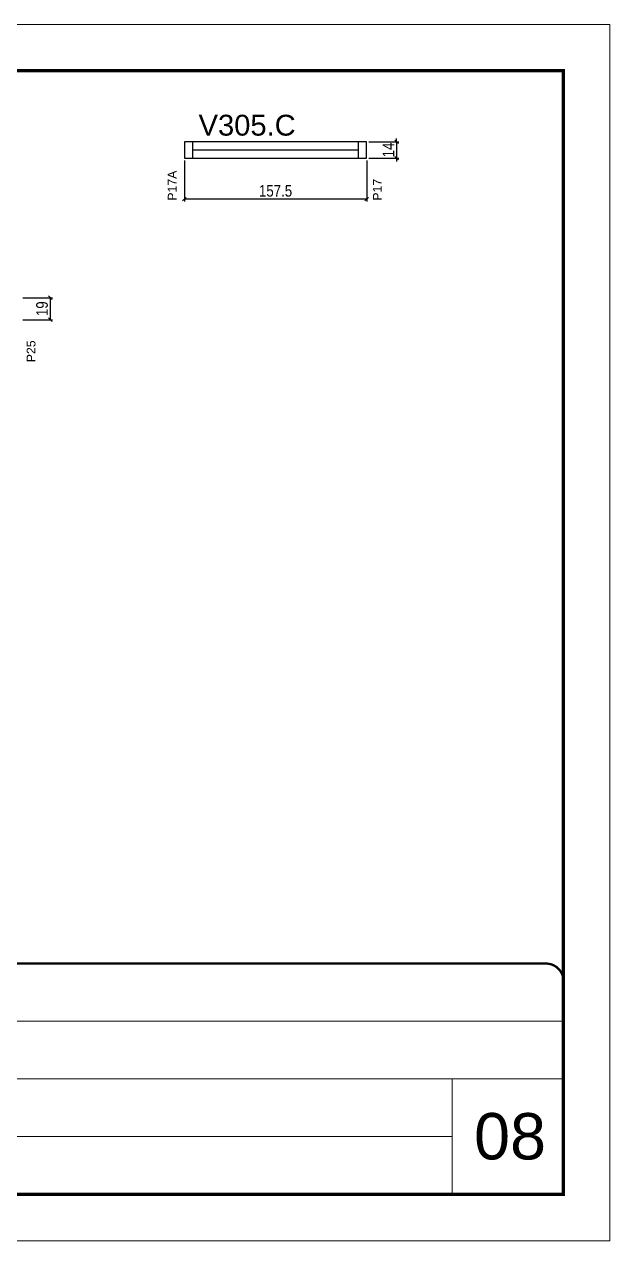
# Model space of a CAD drawing. Extents: x -3394 to 16474, y 3662 to 14397.
# Drawn here: x 10007 to 10512, y 12198 to 13248 of the extents above; entities that cross this region are included whole.
import ezdxf

# ---------------------------------------------------------------- set-up
doc = ezdxf.new("R2010")
doc.units = 0
doc.linetypes.add('CONTINUO', pattern=[0])
doc.linetypes.add('DASHED', pattern=[0.75, 0.5, -0.25])
doc.layers.get('0').update_dxf_attribs({"linetype": 'CONTINUOUS'})
doc.layers.get('Defpoints').update_dxf_attribs({"linetype": 'CONTINUOUS'})
for name, color, linetype, lineweight in [('CARIMBO', 255, 'CONTINUOUS', 9), ('Folhas', 255, 'CONTINUOUS', 9), ('SARRAFO DE PRESSAO', 251, 'DASHED', 9)]:
    doc.layers.add(name, color=color, linetype=linetype, lineweight=lineweight)
for name, color, linetype in [('COTA', 241, 'CONTINUOUS'), ('NOMENCLATURA', 7, 'CONTINUOUS'), ('Painéis', 200, 'CONTINUOUS'), ('SARR_2.2x7', 40, 'CONTINUOUS'), ('SARR_EDITAR', 141, 'CONTINUOUS')]:
    doc.layers.add(name, color=color, linetype=linetype)
doc.styles.add('ARIAL', font='arial.ttf')
doc.styles.add('COTA TECNICA', font='techl___.ttf', dxfattribs={"height": 10})
doc.dimstyles.new('PAINEL', dxfattribs={"dimtxt": 10, "dimasz": 3, "dimexe": 3, "dimexo": 3, "dimgap": 3, "dimtad": 1, "dimdec": 1, "dimzin": 12, "dimdsep": 46, "dimtxsty": 'COTA TECNICA', "dimblk1": 'OBLIQUE', "dimblk2": 'OBLIQUE', "dimsah": 1, "dimcen": 0.9, "dimclrd": 4, "dimclre": 4, "dimclrt": 240, "dimadec": 1, "dimazin": 3, "dimtfac": 1, "dimtdec": 1, "dimtmove": 0, "dimatfit": 3, "dimfxl": 1, "dimtolj": 1, "dimtzin": 12, "dimarcsym": 0})

# ---------------------------------------------------------------- blocks, each defined once
blk = doc.blocks.new('9999999999')
at = {"color": 30, "linetype": 'CONTINUO'}
for p, q in [((98564.6, 34379.6), (99584, 34379.6)), ((98564.6, 34329.8), (99488, 34329.8)), ((99584, 34329.8), (99488, 34329.8)), ((99488, 34329.8), (99488, 34230.2)), ((98564.6, 34280), (99488, 34280))]:
    blk.add_line(p, q, dxfattribs=at)
at = {"color": 30, "linetype": 'CONTINUO', "const_width": 2}
blk.add_lwpolyline([(99584, 34230.2), (99584, 34414.4, 0.414214), (99569, 34429.4), (98229, 34429.4, 0.414214), (98214, 34414.4), (98214, 34245.2, 0.414214), (98229, 34230.2), (99584, 34230.2)], format="xyb", dxfattribs=at)
at = {"layer": 'Folhas'}
blk.add_lwpolyline([(98139, 34190.2), (99624, 34190.2), (99624, 35240.2), (98139, 35240.2)], close=True, dxfattribs=at)
at = {"layer": 'Folhas', "color": 30, "const_width": 3}
blk.add_lwpolyline([(98214, 34230.2), (99584, 34230.2), (99584, 35200.2), (98214, 35200.2)], close=True, dxfattribs=at)
blk = doc.blocks.new('_Oblique')
at = {"color": 0, "linetype": 'ByBlock', "lineweight": -2}
blk.add_line((-0.5, -0.5), (0.5, 0.5), dxfattribs=at)
blk = doc.blocks.new('*D93')
at = {"layer": 'COTA', "color": 4, "linetype": 'Continuous', "lineweight": -2, "transparency": 16777216}
for p, q in [((10304.3, 13146.5), (10330.2, 13146.5)), ((10328.2, 13146.5), (10328.2, 13149.5)), ((10328.2, 13146.5), (10328.2, 13132.5)), ((10304.3, 13132.5), (10330.2, 13132.5)), ((10328.2, 13132.5), (10328.2, 13129.5))]:
    blk.add_line(p, q, dxfattribs=at)
at = {"layer": 'Defpoints', "color": 0, "linetype": 'Continuous', "transparency": 16777216}
for p in [(10302.3, 13146.5), (10302.3, 13132.5), (10328.2, 13132.5)]:
    blk.add_point(p, dxfattribs=at)
at = {"layer": 'COTA', "color": 4, "linetype": 'Continuous', "lineweight": -2, "transparency": 16777216, "xscale": 3, "yscale": 3, "zscale": 3}
for p, rotation in [((10328.2, 13146.5), 270), ((10328.2, 13132.5), 90)]:
    blk.add_blockref('_Oblique', p, dxfattribs=dict(at, rotation=rotation))
at = {"layer": 'COTA', "color": 240, "linetype": 'Continuous', "transparency": 16777216, "insert": (10321.1, 13139.5), "char_height": 10, "attachment_point": 5, "rotation": 90, "style": 'COTA TECNICA'}
blk.add_mtext('\\A1;14', dxfattribs=at)
blk = doc.blocks.new('*D94')
at = {"layer": 'COTA', "color": 4, "linetype": 'Continuous', "lineweight": -2, "transparency": 16777216}
for p, q in [((10144.8, 13130.5), (10144.8, 13095.1)), ((10302.3, 13130.5), (10302.3, 13095.1)), ((10302.3, 13097.1), (10144.8, 13097.1))]:
    blk.add_line(p, q, dxfattribs=at)
at = {"layer": 'Defpoints', "color": 0, "linetype": 'Continuous', "transparency": 16777216}
for p in [(10144.8, 13132.5), (10302.3, 13132.5), (10144.8, 13097.1)]:
    blk.add_point(p, dxfattribs=at)
at = {"layer": 'COTA', "color": 4, "linetype": 'Continuous', "lineweight": -2, "transparency": 16777216, "xscale": 3, "yscale": 3, "zscale": 3, "rotation": 180}
blk.add_blockref('_Oblique', (10144.8, 13097.1), dxfattribs=at)
at = {"layer": 'COTA', "color": 4, "linetype": 'Continuous', "lineweight": -2, "transparency": 16777216, "xscale": 3, "yscale": 3, "zscale": 3}
blk.add_blockref('_Oblique', (10302.3, 13097.1), dxfattribs=at)
at = {"layer": 'COTA', "color": 240, "linetype": 'Continuous', "transparency": 16777216, "insert": (10223.6, 13104.2), "char_height": 10, "attachment_point": 5, "style": 'COTA TECNICA'}
blk.add_mtext('\\A1;157.5', dxfattribs=at)
blk = doc.blocks.new('*D99')
at = {"layer": 'COTA', "color": 4, "linetype": 'Continuous', "lineweight": -2, "transparency": 16777216}
for p, q in [((10005.2, 13012), (10031, 13012)), ((10029, 13012), (10029, 12993)), ((10005.2, 12993), (10031, 12993))]:
    blk.add_line(p, q, dxfattribs=at)
at = {"layer": 'Defpoints', "color": 0, "linetype": 'Continuous', "transparency": 16777216}
for p in [(10003.2, 13012), (10003.2, 12993), (10029, 12993)]:
    blk.add_point(p, dxfattribs=at)
at = {"layer": 'COTA', "color": 4, "linetype": 'Continuous', "lineweight": -2, "transparency": 16777216, "xscale": 3, "yscale": 3, "zscale": 3}
for p, rotation in [((10029, 13012), 90), ((10029, 12993), 270)]:
    blk.add_blockref('_Oblique', p, dxfattribs=dict(at, rotation=rotation))
at = {"layer": 'COTA', "color": 240, "linetype": 'Continuous', "transparency": 16777216, "insert": (10021.9, 13002.5), "char_height": 10, "attachment_point": 5, "rotation": 90, "style": 'COTA TECNICA'}
blk.add_mtext('\\A1;19', dxfattribs=at)

msp = doc.modelspace()

# ---------------------------------------------------------------- linework, layer by layer
at = {"layer": 'Painéis', "linetype": 'Continuous'}
msp.add_lwpolyline([(10144.82, 13132.46), (10302.28, 13132.46), (10302.28, 13146.46), (10144.82, 13146.46)], close=True, dxfattribs=at)
at = {"layer": 'SARR_2.2x7', "ltscale": 25}
for p, q in [((10151.82, 13146.46), (10151.82, 13132.46)), ((10295.28, 13132.46), (10295.28, 13146.46))]:
    msp.add_line(p, q, dxfattribs=at)
at = {"layer": 'SARR_EDITAR', "linetype": 'Continuous'}
msp.add_line((10295.28, 13139.46), (10151.82, 13139.46), dxfattribs=at)

# ---------------------------------------------------------------- block references
at = {"layer": 'SARRAFO DE PRESSAO', "color": 6, "linetype": 'ByBlock'}
msp.add_blockref('9999999999', (-89111.77, -21992.23), dxfattribs=at)

# ---------------------------------------------------------------- texts
at = {"layer": 'CARIMBO', "style": 'ARIAL'}
msp.add_text('08', height=40, dxfattribs=at).set_placement((10395.07, 12268.12))
at = {"layer": 'NOMENCLATURA', "linetype": 'Continuous', "style": 'ARIAL'}
msp.add_text('V305.C', height=18, dxfattribs=at).set_placement((10157.11, 13151.91))
for s, p in [('P17A', (10138.08, 13095.79)), ('P17', (10315.3, 13095.79)), ('P25', (10016.17, 12956.3))]:
    msp.add_text(s, height=7.567, rotation=90, dxfattribs=at).set_placement(p)

# ---------------------------------------------------------------- dimensions: what is measured, and where the dimension line sits
at = {"layer": 'COTA', "linetype": 'Continuous'}
for base, p1, p2, picture, middle in [((10328.15, 13132.46), (10302.28, 13146.46), (10302.28, 13132.46), '*D93', (10321.08, 13139.46)), ((10029.02, 12992.97), (10003.16, 13011.97), (10003.16, 12992.97), '*D99', (10021.94, 13002.47))]:
    dim = msp.add_linear_dim(base=base, p1=p1, p2=p2, angle=90, dimstyle='PAINEL', override={"dimexe": 2, "dimexo": 2, "dimgap": 2, "dimadec": 8, "dimtix": 1, "dimatfit": 2, "dimldrblk": 'Oblique'}, dxfattribs=at)
    dim.commit()
    dim.dimension.update_dxf_attribs({"geometry": picture, "text_midpoint": middle})
dim = msp.add_linear_dim(base=(10144.82, 13097.08), p1=(10302.28, 13132.46), p2=(10144.82, 13132.46), dimstyle='PAINEL', override={"dimexe": 2, "dimexo": 2, "dimgap": 2, "dimadec": 8, "dimtix": 1, "dimatfit": 2, "dimldrblk": 'Oblique'}, dxfattribs=at)
dim.commit()
dim.dimension.update_dxf_attribs({"geometry": '*D94', "text_midpoint": (10223.55, 13104.19)})

doc.saveas('drawing.dxf')
